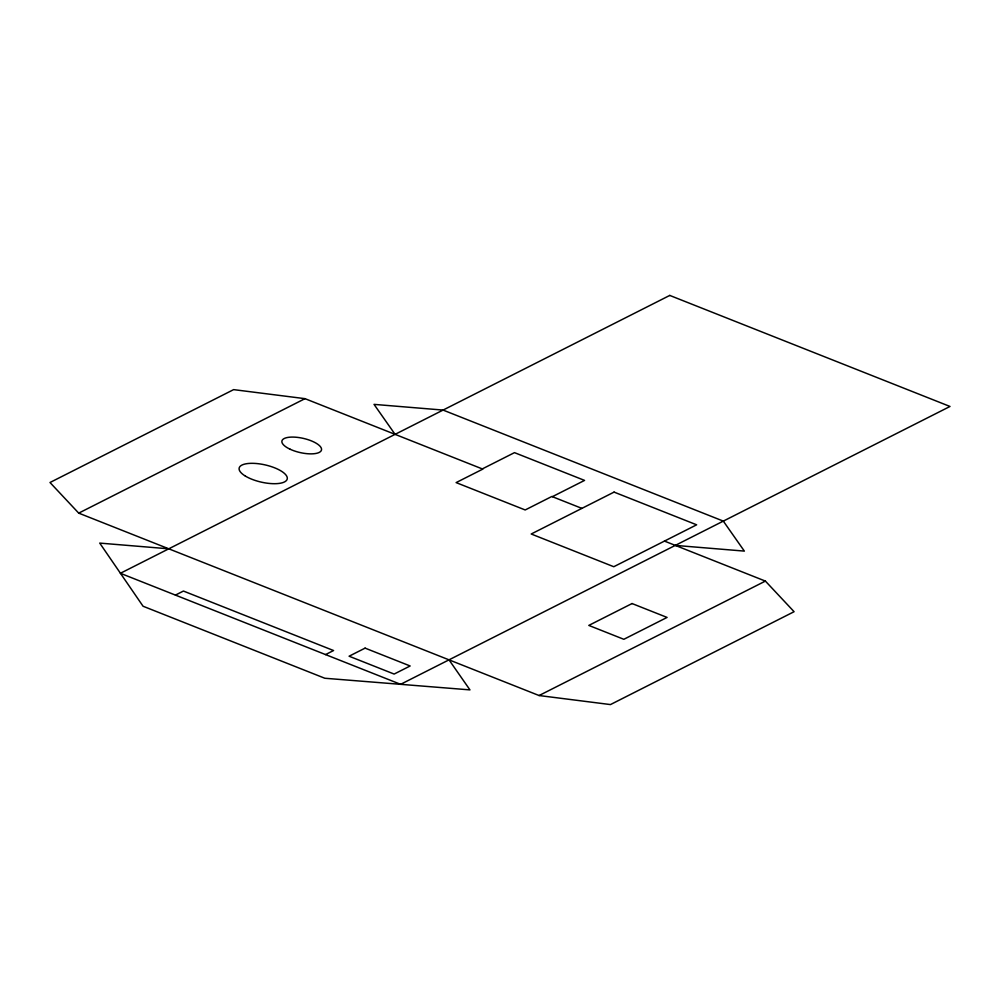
<?xml version="1.0" encoding="UTF-8"?>
<svg xmlns="http://www.w3.org/2000/svg" width="1000" height="1000" viewBox="0 0 1000 1000"><rect width="100%" height="100%" fill="white"/><g stroke="black" fill="none" stroke-linecap="round" stroke-linejoin="round"><path stroke-width="1.5" d="M305 398.663L233.625 389.625L50 482.5L78.713 513.125L305 398.663L482.8 469.113L456.125 482.6L525.188 509.963L551.85 496.475L581.875 508.375M175.425 595.1L183.425 591.05L333.562 650.537L325.55 654.587M482.3 468.913L514.487 452.638L584.55 480.4L552.362 496.675M539.087 695.537L765.387 581.087L794.087 611.7L610.462 704.575L539.087 695.537L78.713 513.125M675.312 545.4L744.35 551.1L723.312 521.112L443.075 410.075L374.038 404.375L395.075 434.35M168.787 548.812L99.738 543.1L143.062 606.237L324.825 678.25L469.95 689.887L449.012 659.85M664.45 541.087L765.387 581.087M669.762 295.425L120.388 573.288L400.613 684.325L950 406.463L669.762 295.425M614.075 492.1L531.213 534L613.775 566.725L696.637 524.812L614.075 492.1M365.1 648.125L349.1 656.213L394.137 674.062L410.138 665.975L365.1 648.125M632.05 603.55L588.812 625.413L623.837 639.3L667.075 617.425L632.05 603.55M290.163 449.25A20.288 7.275 12.8 0 0 321.463 450.075A20.288 7.275 12.8 0 0 293.488 437.088A20.288 7.275 12.8 0 0 290.163 449.25M245.387 476.087A24.638 8.825 12.8 0 0 286.163 480.775A24.638 8.825 12.8 0 0 258.075 463.688A24.638 8.825 12.8 0 0 245.387 476.087"/></g></svg>
